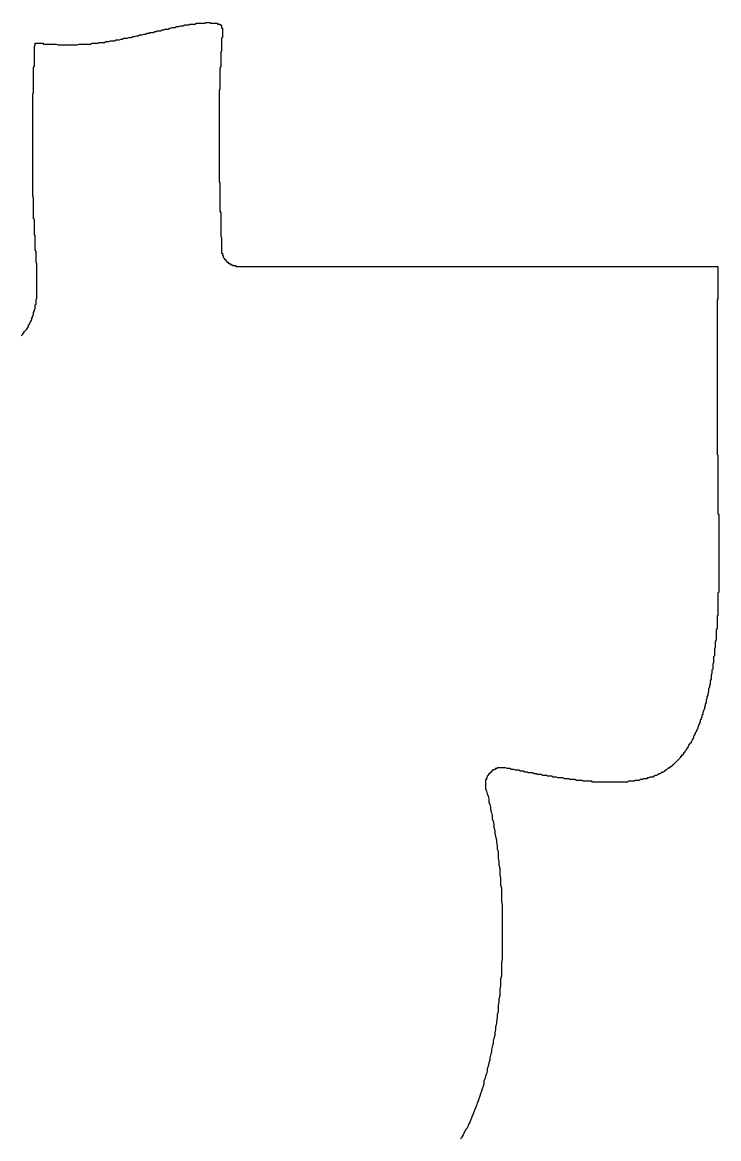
# Model space of a CAD drawing. Header units: millimetres. Extents: x 289 to 9778, y -894 to 6380.
# Drawn here: x 7129.75 to 7138.08, y -417.8 to -404.44 of the extents above; entities that cross this region are included whole.
import ezdxf

# ---------------------------------------------------------------- set-up
doc = ezdxf.new("R2010")
doc.units = ezdxf.units.MM

msp = doc.modelspace()

# ---------------------------------------------------------------- linework, layer by layer
msp.add_polyline3d([(7129.73, -408.193, 0), (7129.75, -408.173, 0), (7129.76, -408.163, 0), (7129.77, -408.143, 0), (7129.78, -408.133, 0), (7129.8, -408.113, 0), (7129.81, -408.093, 0), (7129.82, -408.083, 0), (7129.82, -408.063, 0), (7129.83, -408.053, 0), (7129.84, -408.033, 0), (7129.85, -408.013, 0), (7129.86, -408.003, 0), (7129.86, -407.983, 0), (7129.87, -407.963, 0), (7129.87, -407.953, 0), (7129.88, -407.933, 0), (7129.88, -407.913, 0), (7129.89, -407.893, 0), (7129.89, -407.883, 0), (7129.9, -407.863, 0), (7129.9, -407.843, 0), (7129.9, -407.823, 0), (7129.91, -407.813, 0), (7129.91, -407.793, 0), (7129.91, -407.773, 0), (7129.91, -407.763, 0), (7129.92, -407.743, 0), (7129.92, -407.723, 0), (7129.92, -407.703, 0), (7129.92, -407.683, 0), (7129.92, -407.673, 0), (7129.92, -407.653, 0), (7129.92, -407.633, 0), (7129.92, -407.613, 0), (7129.92, -407.603, 0), (7129.92, -407.583, 0), (7129.92, -407.563, 0), (7129.92, -407.543, 0), (7129.92, -407.533, 0), (7129.92, -407.513, 0), (7129.92, -407.493, 0), (7129.92, -407.473, 0), (7129.92, -407.453, 0), (7129.92, -407.443, 0), (7129.92, -407.423, 0), (7129.92, -407.403, 0), (7129.92, -407.383, 0), (7129.92, -407.373, 0), (7129.92, -407.353, 0), (7129.92, -407.333, 0), (7129.91, -407.313, 0), (7129.91, -407.303, 0), (7129.91, -407.283, 0), (7129.91, -407.263, 0), (7129.91, -407.243, 0), (7129.91, -407.233, 0), (7129.91, -407.213, 0), (7129.91, -407.193, 0), (7129.91, -407.183, 0), (7129.9, -407.163, 0), (7129.9, -407.143, 0), (7129.9, -407.133, 0), (7129.9, -407.113, 0), (7129.9, -407.093, 0), (7129.9, -407.083, 0), (7129.9, -407.063, 0), (7129.9, -407.043, 0), (7129.9, -407.033, 0), (7129.9, -407.013, 0), (7129.9, -406.993, 0), (7129.89, -406.983, 0), (7129.89, -406.963, 0), (7129.89, -406.953, 0), (7129.89, -406.933, 0), (7129.89, -406.913, 0), (7129.89, -406.903, 0), (7129.89, -406.883, 0), (7129.89, -406.873, 0), (7129.89, -406.853, 0), (7129.89, -406.833, 0), (7129.89, -406.823, 0), (7129.89, -406.803, 0), (7129.88, -406.793, 0), (7129.88, -406.773, 0), (7129.88, -406.763, 0), (7129.88, -406.743, 0), (7129.88, -406.723, 0), (7129.88, -406.713, 0), (7129.88, -406.693, 0), (7129.88, -406.683, 0), (7129.88, -406.663, 0), (7129.88, -406.653, 0), (7129.88, -406.633, 0), (7129.88, -406.623, 0), (7129.88, -406.603, 0), (7129.88, -406.593, 0), (7129.88, -406.573, 0), (7129.88, -406.553, 0), (7129.88, -406.543, 0), (7129.87, -406.523, 0), (7129.87, -406.513, 0), (7129.87, -406.493, 0), (7129.87, -406.483, 0), (7129.87, -406.463, 0), (7129.87, -406.453, 0), (7129.87, -406.433, 0), (7129.87, -406.423, 0), (7129.87, -406.403, 0), (7129.87, -406.393, 0), (7129.87, -406.383, 0), (7129.87, -406.363, 0), (7129.87, -406.353, 0), (7129.87, -406.333, 0), (7129.87, -406.323, 0), (7129.87, -406.303, 0), (7129.87, -406.293, 0), (7129.87, -406.273, 0), (7129.87, -406.263, 0), (7129.87, -406.243, 0), (7129.87, -406.233, 0), (7129.87, -406.223, 0), (7129.87, -406.203, 0), (7129.87, -406.193, 0), (7129.87, -406.173, 0), (7129.87, -406.163, 0), (7129.87, -406.143, 0), (7129.87, -406.133, 0), (7129.87, -406.123, 0), (7129.87, -406.103, 0), (7129.87, -406.093, 0), (7129.87, -406.073, 0), (7129.87, -406.063, 0), (7129.87, -406.043, 0), (7129.87, -406.033, 0), (7129.87, -406.023, 0), (7129.87, -406.003, 0), (7129.87, -405.993, 0), (7129.87, -405.973, 0), (7129.87, -405.963, 0), (7129.87, -405.953, 0), (7129.87, -405.933, 0), (7129.87, -405.923, 0), (7129.87, -405.913, 0), (7129.87, -405.893, 0), (7129.87, -405.883, 0), (7129.87, -405.863, 0), (7129.87, -405.853, 0), (7129.87, -405.843, 0), (7129.87, -405.823, 0), (7129.87, -405.813, 0), (7129.87, -405.803, 0), (7129.87, -405.783, 0), (7129.87, -405.773, 0), (7129.87, -405.763, 0), (7129.87, -405.743, 0), (7129.87, -405.733, 0), (7129.87, -405.723, 0), (7129.87, -405.703, 0), (7129.87, -405.693, 0), (7129.87, -405.673, 0), (7129.87, -405.663, 0), (7129.87, -405.653, 0), (7129.87, -405.633, 0), (7129.87, -405.623, 0), (7129.87, -405.613, 0), (7129.87, -405.603, 0), (7129.87, -405.583, 0), (7129.87, -405.573, 0), (7129.87, -405.563, 0), (7129.87, -405.543, 0), (7129.87, -405.533, 0), (7129.87, -405.523, 0), (7129.87, -405.503, 0), (7129.87, -405.493, 0), (7129.87, -405.483, 0), (7129.87, -405.463, 0), (7129.87, -405.453, 0), (7129.87, -405.443, 0), (7129.87, -405.423, 0), (7129.87, -405.413, 0), (7129.87, -405.403, 0), (7129.87, -405.393, 0), (7129.87, -405.373, 0), (7129.87, -405.363, 0), (7129.87, -405.353, 0), (7129.87, -405.333, 0), (7129.87, -405.323, 0), (7129.87, -405.313, 0), (7129.87, -405.303, 0), (7129.88, -405.283, 0), (7129.88, -405.273, 0), (7129.88, -405.263, 0), (7129.88, -405.243, 0), (7129.88, -405.233, 0), (7129.88, -405.223, 0), (7129.88, -405.213, 0), (7129.88, -405.193, 0), (7129.88, -405.183, 0), (7129.88, -405.173, 0), (7129.88, -405.153, 0), (7129.88, -405.143, 0), (7129.88, -405.133, 0), (7129.88, -405.123, 0), (7129.88, -405.103, 0), (7129.88, -405.093, 0), (7129.88, -405.083, 0), (7129.88, -405.073, 0), (7129.88, -405.053, 0), (7129.88, -405.043, 0), (7129.88, -405.033, 0), (7129.88, -405.023, 0), (7129.88, -405.003, 0), (7129.88, -404.993, 0), (7129.88, -404.983, 0), (7129.89, -404.963, 0), (7129.89, -404.953, 0), (7129.89, -404.943, 0), (7129.89, -404.933, 0), (7129.89, -404.913, 0), (7129.89, -404.903, 0), (7129.89, -404.893, 0), (7129.89, -404.883, 0), (7129.89, -404.863, 0), (7129.89, -404.853, 0), (7129.89, -404.843, 0), (7129.89, -404.833, 0), (7129.89, -404.813, 0), (7129.89, -404.803, 0), (7129.89, -404.793, 0), (7129.89, -404.783, 0), (7129.89, -404.763, 0), (7129.89, -404.753, 0), (7129.89, -404.743, 0), (7129.89, -404.733, 0), (7129.9, -404.713, 0), (7129.9, -404.703, 0), (7129.9, -404.693, 0), (7129.91, -404.693, 0), (7129.92, -404.693, 0), (7129.93, -404.693, 0), (7129.95, -404.693, 0), (7129.96, -404.693, 0), (7129.97, -404.693, 0), (7129.99, -404.693, 0), (7130, -404.703, 0), (7130.01, -404.703, 0), (7130.03, -404.703, 0), (7130.04, -404.703, 0), (7130.05, -404.703, 0), (7130.07, -404.703, 0), (7130.08, -404.703, 0), (7130.1, -404.703, 0), (7130.11, -404.703, 0), (7130.12, -404.703, 0), (7130.14, -404.703, 0), (7130.15, -404.703, 0), (7130.17, -404.713, 0), (7130.18, -404.713, 0), (7130.19, -404.713, 0), (7130.21, -404.713, 0), (7130.22, -404.713, 0), (7130.24, -404.713, 0), (7130.25, -404.713, 0), (7130.27, -404.713, 0), (7130.28, -404.713, 0), (7130.3, -404.713, 0), (7130.31, -404.713, 0), (7130.33, -404.713, 0), (7130.34, -404.713, 0), (7130.36, -404.713, 0), (7130.37, -404.713, 0), (7130.39, -404.713, 0), (7130.4, -404.713, 0), (7130.42, -404.703, 0), (7130.43, -404.703, 0), (7130.45, -404.703, 0), (7130.47, -404.703, 0), (7130.48, -404.703, 0), (7130.5, -404.703, 0), (7130.51, -404.703, 0), (7130.53, -404.703, 0), (7130.55, -404.703, 0), (7130.56, -404.703, 0), (7130.58, -404.693, 0), (7130.6, -404.693, 0), (7130.61, -404.693, 0), (7130.63, -404.693, 0), (7130.65, -404.693, 0), (7130.66, -404.683, 0), (7130.68, -404.683, 0), (7130.7, -404.683, 0), (7130.71, -404.683, 0), (7130.73, -404.683, 0), (7130.75, -404.673, 0), (7130.77, -404.673, 0), (7130.78, -404.673, 0), (7130.8, -404.663, 0), (7130.82, -404.663, 0), (7130.84, -404.663, 0), (7130.85, -404.663, 0), (7130.87, -404.653, 0), (7130.89, -404.653, 0), (7130.91, -404.653, 0), (7130.93, -404.643, 0), (7130.94, -404.643, 0), (7130.96, -404.633, 0), (7130.98, -404.633, 0), (7131, -404.633, 0), (7131.02, -404.623, 0), (7131.04, -404.623, 0), (7131.05, -404.623, 0), (7131.07, -404.613, 0), (7131.09, -404.613, 0), (7131.11, -404.603, 0), (7131.13, -404.603, 0), (7131.15, -404.593, 0), (7131.16, -404.593, 0), (7131.18, -404.593, 0), (7131.2, -404.583, 0), (7131.22, -404.583, 0), (7131.24, -404.573, 0), (7131.26, -404.573, 0), (7131.27, -404.563, 0), (7131.29, -404.563, 0), (7131.31, -404.563, 0), (7131.33, -404.553, 0), (7131.35, -404.553, 0), (7131.36, -404.543, 0), (7131.38, -404.543, 0), (7131.4, -404.543, 0), (7131.42, -404.533, 0), (7131.44, -404.533, 0), (7131.45, -404.523, 0), (7131.47, -404.523, 0), (7131.49, -404.523, 0), (7131.51, -404.513, 0), (7131.52, -404.513, 0), (7131.54, -404.503, 0), (7131.56, -404.503, 0), (7131.57, -404.503, 0), (7131.59, -404.493, 0), (7131.61, -404.493, 0), (7131.62, -404.493, 0), (7131.64, -404.483, 0), (7131.66, -404.483, 0), (7131.67, -404.483, 0), (7131.69, -404.473, 0), (7131.71, -404.473, 0), (7131.72, -404.473, 0), (7131.74, -404.473, 0), (7131.75, -404.463, 0), (7131.77, -404.463, 0), (7131.78, -404.463, 0), (7131.8, -404.463, 0), (7131.81, -404.463, 0), (7131.83, -404.453, 0), (7131.84, -404.453, 0), (7131.85, -404.453, 0), (7131.87, -404.453, 0), (7131.88, -404.453, 0), (7131.89, -404.453, 0), (7131.91, -404.453, 0), (7131.92, -404.453, 0), (7131.93, -404.453, 0), (7131.94, -404.443, 0), (7131.96, -404.443, 0), (7131.97, -404.443, 0), (7131.98, -404.443, 0), (7131.99, -404.443, 0), (7132, -404.453, 0), (7132.01, -404.453, 0), (7132.02, -404.453, 0), (7132.03, -404.453, 0), (7132.04, -404.453, 0), (7132.05, -404.453, 0), (7132.05, -404.453, 0), (7132.06, -404.453, 0), (7132.07, -404.453, 0), (7132.08, -404.453, 0), (7132.08, -404.463, 0), (7132.09, -404.463, 0), (7132.09, -404.463, 0), (7132.1, -404.463, 0), (7132.1, -404.463, 0), (7132.11, -404.463, 0), (7132.11, -404.463, 0), (7132.11, -404.473, 0), (7132.11, -404.473, 0), (7132.12, -404.473, 0), (7132.12, -404.473, 0), (7132.12, -404.473, 0), (7132.12, -404.473, 0), (7132.12, -404.473, 0), (7132.12, -404.473, 0), (7132.12, -404.473, 0), (7132.12, -404.473, 0), (7132.13, -404.483, 0), (7132.13, -404.483, 0), (7132.13, -404.483, 0), (7132.13, -404.483, 0), (7132.13, -404.483, 0), (7132.13, -404.483, 0), (7132.13, -404.483, 0), (7132.13, -404.483, 0), (7132.13, -404.493, 0), (7132.13, -404.493, 0), (7132.13, -404.493, 0), (7132.13, -404.503, 0), (7132.13, -404.503, 0), (7132.13, -404.513, 0), (7132.14, -404.513, 0), (7132.14, -404.523, 0), (7132.14, -404.533, 0), (7132.14, -404.543, 0), (7132.14, -404.553, 0), (7132.14, -404.563, 0), (7132.14, -404.573, 0), (7132.14, -404.583, 0), (7132.14, -404.593, 0), (7132.14, -404.613, 0), (7132.14, -404.623, 0), (7132.13, -404.633, 0), (7132.13, -404.653, 0), (7132.13, -404.663, 0), (7132.13, -404.683, 0), (7132.13, -404.693, 0), (7132.13, -404.703, 0), (7132.13, -404.723, 0), (7132.13, -404.733, 0), (7132.13, -404.753, 0), (7132.13, -404.773, 0), (7132.13, -404.783, 0), (7132.12, -404.803, 0), (7132.12, -404.813, 0), (7132.12, -404.833, 0), (7132.12, -404.843, 0), (7132.12, -404.863, 0), (7132.12, -404.873, 0), (7132.12, -404.893, 0), (7132.12, -404.903, 0), (7132.12, -404.923, 0), (7132.12, -404.933, 0), (7132.12, -404.943, 0), (7132.12, -404.963, 0), (7132.12, -404.973, 0), (7132.11, -404.993, 0), (7132.11, -405.003, 0), (7132.11, -405.023, 0), (7132.11, -405.033, 0), (7132.11, -405.053, 0), (7132.11, -405.063, 0), (7132.11, -405.083, 0), (7132.11, -405.093, 0), (7132.11, -405.113, 0), (7132.11, -405.123, 0), (7132.11, -405.143, 0), (7132.11, -405.153, 0), (7132.11, -405.173, 0), (7132.11, -405.183, 0), (7132.11, -405.193, 0), (7132.11, -405.213, 0), (7132.11, -405.223, 0), (7132.11, -405.243, 0), (7132.1, -405.253, 0), (7132.1, -405.273, 0), (7132.1, -405.283, 0), (7132.1, -405.303, 0), (7132.1, -405.313, 0), (7132.1, -405.333, 0), (7132.1, -405.343, 0), (7132.1, -405.353, 0), (7132.1, -405.373, 0), (7132.1, -405.383, 0), (7132.1, -405.403, 0), (7132.1, -405.413, 0), (7132.1, -405.433, 0), (7132.1, -405.443, 0), (7132.1, -405.463, 0), (7132.1, -405.473, 0), (7132.1, -405.483, 0), (7132.1, -405.503, 0), (7132.1, -405.513, 0), (7132.1, -405.533, 0), (7132.1, -405.543, 0), (7132.1, -405.563, 0), (7132.1, -405.573, 0), (7132.1, -405.583, 0), (7132.1, -405.603, 0), (7132.1, -405.613, 0), (7132.1, -405.633, 0), (7132.1, -405.643, 0), (7132.1, -405.653, 0), (7132.1, -405.673, 0), (7132.1, -405.683, 0), (7132.1, -405.703, 0), (7132.1, -405.713, 0), (7132.1, -405.733, 0), (7132.1, -405.743, 0), (7132.1, -405.753, 0), (7132.1, -405.773, 0), (7132.1, -405.783, 0), (7132.1, -405.803, 0), (7132.1, -405.813, 0), (7132.1, -405.823, 0), (7132.1, -405.843, 0), (7132.1, -405.853, 0), (7132.1, -405.873, 0), (7132.1, -405.883, 0), (7132.1, -405.893, 0), (7132.1, -405.913, 0), (7132.1, -405.923, 0), (7132.1, -405.943, 0), (7132.1, -405.953, 0), (7132.1, -405.963, 0), (7132.1, -405.983, 0), (7132.1, -405.993, 0), (7132.1, -406.013, 0), (7132.1, -406.023, 0), (7132.1, -406.033, 0), (7132.1, -406.053, 0), (7132.1, -406.063, 0), (7132.1, -406.073, 0), (7132.1, -406.093, 0), (7132.1, -406.103, 0), (7132.1, -406.123, 0), (7132.1, -406.133, 0), (7132.1, -406.143, 0), (7132.1, -406.163, 0), (7132.1, -406.173, 0), (7132.1, -406.193, 0), (7132.1, -406.203, 0), (7132.1, -406.213, 0), (7132.1, -406.233, 0), (7132.1, -406.243, 0), (7132.1, -406.253, 0), (7132.1, -406.273, 0), (7132.1, -406.283, 0), (7132.1, -406.303, 0), (7132.1, -406.313, 0), (7132.1, -406.323, 0), (7132.1, -406.343, 0), (7132.1, -406.353, 0), (7132.11, -406.363, 0), (7132.11, -406.383, 0), (7132.11, -406.393, 0), (7132.11, -406.413, 0), (7132.11, -406.423, 0), (7132.11, -406.433, 0), (7132.11, -406.453, 0), (7132.11, -406.463, 0), (7132.11, -406.473, 0), (7132.11, -406.493, 0), (7132.11, -406.503, 0), (7132.11, -406.513, 0), (7132.11, -406.533, 0), (7132.11, -406.543, 0), (7132.11, -406.563, 0), (7132.11, -406.573, 0), (7132.11, -406.583, 0), (7132.11, -406.603, 0), (7132.11, -406.613, 0), (7132.11, -406.623, 0), (7132.11, -406.643, 0), (7132.11, -406.653, 0), (7132.11, -406.663, 0), (7132.11, -406.683, 0), (7132.11, -406.693, 0), (7132.11, -406.703, 0), (7132.12, -406.723, 0), (7132.12, -406.733, 0), (7132.12, -406.753, 0), (7132.12, -406.763, 0), (7132.12, -406.773, 0), (7132.12, -406.793, 0), (7132.12, -406.803, 0), (7132.12, -406.813, 0), (7132.12, -406.833, 0), (7132.12, -406.843, 0), (7132.12, -406.853, 0), (7132.12, -406.873, 0), (7132.12, -406.883, 0), (7132.12, -406.893, 0), (7132.12, -406.913, 0), (7132.12, -406.923, 0), (7132.12, -406.933, 0), (7132.12, -406.953, 0), (7132.12, -406.963, 0), (7132.12, -406.983, 0), (7132.12, -406.993, 0), (7132.12, -407.003, 0), (7132.13, -407.023, 0), (7132.13, -407.033, 0), (7132.13, -407.043, 0), (7132.13, -407.063, 0), (7132.13, -407.073, 0), (7132.13, -407.083, 0), (7132.13, -407.103, 0), (7132.13, -407.113, 0), (7132.13, -407.123, 0), (7132.13, -407.143, 0), (7132.13, -407.153, 0), (7132.13, -407.163, 0), (7132.13, -407.173, 0), (7132.13, -407.173, 0), (7132.13, -407.173, 0), (7132.13, -407.173, 0), (7132.13, -407.183, 0), (7132.13, -407.183, 0), (7132.13, -407.183, 0), (7132.13, -407.183, 0), (7132.13, -407.193, 0), (7132.13, -407.193, 0), (7132.13, -407.193, 0), (7132.13, -407.203, 0), (7132.13, -407.203, 0), (7132.14, -407.203, 0), (7132.14, -407.203, 0), (7132.14, -407.213, 0), (7132.14, -407.213, 0), (7132.14, -407.213, 0), (7132.14, -407.213, 0), (7132.14, -407.223, 0), (7132.14, -407.223, 0), (7132.14, -407.223, 0), (7132.14, -407.223, 0), (7132.14, -407.233, 0), (7132.14, -407.233, 0), (7132.15, -407.233, 0), (7132.15, -407.233, 0), (7132.15, -407.243, 0), (7132.15, -407.243, 0), (7132.15, -407.243, 0), (7132.15, -407.253, 0), (7132.15, -407.253, 0), (7132.15, -407.253, 0), (7132.15, -407.253, 0), (7132.16, -407.263, 0), (7132.16, -407.263, 0), (7132.16, -407.263, 0), (7132.16, -407.263, 0), (7132.16, -407.273, 0), (7132.16, -407.273, 0), (7132.17, -407.273, 0), (7132.17, -407.273, 0), (7132.17, -407.273, 0), (7132.17, -407.283, 0), (7132.17, -407.283, 0), (7132.17, -407.283, 0), (7132.18, -407.283, 0), (7132.18, -407.293, 0), (7132.18, -407.293, 0), (7132.18, -407.293, 0), (7132.18, -407.293, 0), (7132.19, -407.293, 0), (7132.19, -407.303, 0), (7132.19, -407.303, 0), (7132.19, -407.303, 0), (7132.19, -407.303, 0), (7132.2, -407.313, 0), (7132.2, -407.313, 0), (7132.2, -407.313, 0), (7132.2, -407.313, 0), (7132.2, -407.313, 0), (7132.21, -407.313, 0), (7132.21, -407.323, 0), (7132.21, -407.323, 0), (7132.21, -407.323, 0), (7132.22, -407.323, 0), (7132.22, -407.323, 0), (7132.22, -407.323, 0), (7132.22, -407.333, 0), (7132.23, -407.333, 0), (7132.23, -407.333, 0), (7132.23, -407.333, 0), (7132.23, -407.333, 0), (7132.24, -407.333, 0), (7132.24, -407.343, 0), (7132.24, -407.343, 0), (7132.24, -407.343, 0), (7132.25, -407.343, 0), (7132.25, -407.343, 0), (7132.25, -407.343, 0), (7132.25, -407.343, 0), (7132.26, -407.343, 0), (7132.26, -407.343, 0), (7132.26, -407.353, 0), (7132.26, -407.353, 0), (7132.27, -407.353, 0), (7132.27, -407.353, 0), (7132.27, -407.353, 0), (7132.28, -407.353, 0), (7132.28, -407.353, 0), (7132.28, -407.353, 0), (7132.28, -407.353, 0), (7132.29, -407.353, 0), (7132.29, -407.353, 0), (7132.29, -407.353, 0), (7132.29, -407.353, 0), (7132.3, -407.353, 0), (7132.3, -407.353, 0), (7132.3, -407.363, 0), (7132.3, -407.363, 0), (7132.31, -407.363, 0), (7132.31, -407.363, 0), (7132.31, -407.363, 0), (7132.31, -407.363, 0), (7132.32, -407.363, 0), (7132.32, -407.363, 0), (7132.32, -407.363, 0), (7132.33, -407.363, 0), (7132.33, -407.363, 0), (7132.33, -407.363, 0), (7132.34, -407.363, 0), (7132.36, -407.363, 0), (7132.37, -407.363, 0), (7132.38, -407.363, 0), (7132.4, -407.363, 0), (7132.41, -407.363, 0), (7132.43, -407.363, 0), (7132.44, -407.363, 0), (7132.45, -407.363, 0), (7132.47, -407.363, 0), (7132.48, -407.363, 0), (7132.5, -407.363, 0), (7132.51, -407.363, 0), (7132.52, -407.363, 0), (7132.54, -407.363, 0), (7132.55, -407.363, 0), (7132.56, -407.363, 0), (7132.58, -407.363, 0), (7132.59, -407.363, 0), (7132.61, -407.363, 0), (7132.62, -407.363, 0), (7132.63, -407.363, 0), (7132.65, -407.363, 0), (7132.66, -407.363, 0), (7132.68, -407.363, 0), (7132.69, -407.363, 0), (7132.7, -407.363, 0), (7132.72, -407.363, 0), (7132.73, -407.363, 0), (7132.75, -407.363, 0), (7132.76, -407.363, 0), (7132.77, -407.363, 0), (7132.79, -407.363, 0), (7132.8, -407.363, 0), (7132.82, -407.363, 0), (7132.83, -407.363, 0), (7132.84, -407.363, 0), (7132.86, -407.363, 0), (7132.87, -407.363, 0), (7132.89, -407.363, 0), (7132.9, -407.363, 0), (7132.91, -407.363, 0), (7132.93, -407.363, 0), (7132.94, -407.363, 0), (7132.96, -407.363, 0), (7132.97, -407.363, 0), (7132.98, -407.363, 0), (7133, -407.363, 0), (7133.01, -407.363, 0), (7133.02, -407.363, 0), (7133.04, -407.363, 0), (7133.05, -407.363, 0), (7133.07, -407.363, 0), (7133.08, -407.363, 0), (7133.09, -407.363, 0), (7133.11, -407.363, 0), (7133.12, -407.363, 0), (7133.14, -407.363, 0), (7133.15, -407.363, 0), (7133.16, -407.363, 0), (7133.18, -407.363, 0), (7133.19, -407.363, 0), (7133.21, -407.363, 0), (7133.22, -407.363, 0), (7133.23, -407.363, 0), (7133.25, -407.363, 0), (7133.26, -407.363, 0), (7133.28, -407.363, 0), (7133.29, -407.363, 0), (7133.3, -407.363, 0), (7133.32, -407.363, 0), (7133.33, -407.363, 0), (7133.35, -407.363, 0), (7133.36, -407.363, 0), (7133.37, -407.363, 0), (7133.39, -407.363, 0), (7133.4, -407.363, 0), (7133.41, -407.363, 0), (7133.43, -407.363, 0), (7133.44, -407.363, 0), (7133.46, -407.363, 0), (7133.47, -407.363, 0), (7133.48, -407.363, 0), (7133.5, -407.363, 0), (7133.51, -407.363, 0), (7133.53, -407.363, 0), (7133.54, -407.363, 0), (7133.55, -407.363, 0), (7133.57, -407.363, 0), (7133.58, -407.363, 0), (7133.6, -407.363, 0), (7133.61, -407.363, 0), (7133.62, -407.363, 0), (7133.64, -407.363, 0), (7133.65, -407.363, 0), (7133.67, -407.363, 0), (7133.68, -407.363, 0), (7133.69, -407.363, 0), (7133.71, -407.363, 0), (7133.72, -407.363, 0), (7133.74, -407.363, 0), (7133.75, -407.363, 0), (7133.76, -407.363, 0), (7133.78, -407.363, 0), (7133.79, -407.363, 0), (7133.81, -407.363, 0), (7133.82, -407.363, 0), (7133.83, -407.363, 0), (7133.85, -407.363, 0), (7133.86, -407.363, 0), (7133.87, -407.363, 0), (7133.89, -407.363, 0), (7133.9, -407.363, 0), (7133.92, -407.363, 0), (7133.93, -407.363, 0), (7133.94, -407.363, 0), (7133.96, -407.363, 0), (7133.97, -407.363, 0), (7133.99, -407.363, 0), (7134, -407.363, 0), (7134.01, -407.363, 0), (7134.03, -407.363, 0), (7134.04, -407.363, 0), (7134.06, -407.363, 0), (7134.07, -407.363, 0), (7134.08, -407.363, 0), (7134.1, -407.363, 0), (7134.11, -407.363, 0), (7134.13, -407.363, 0), (7134.14, -407.363, 0), (7134.15, -407.363, 0), (7134.17, -407.363, 0), (7134.18, -407.363, 0), (7134.2, -407.363, 0), (7134.21, -407.363, 0), (7134.22, -407.363, 0), (7134.24, -407.363, 0), (7134.25, -407.363, 0), (7134.27, -407.363, 0), (7134.28, -407.363, 0), (7134.29, -407.363, 0), (7134.31, -407.363, 0), (7134.32, -407.363, 0), (7134.33, -407.363, 0), (7134.35, -407.363, 0), (7134.36, -407.363, 0), (7134.38, -407.363, 0), (7134.39, -407.363, 0), (7134.4, -407.363, 0), (7134.42, -407.363, 0), (7134.43, -407.363, 0), (7134.45, -407.363, 0), (7134.46, -407.363, 0), (7134.47, -407.363, 0), (7134.49, -407.363, 0), (7134.5, -407.363, 0), (7134.52, -407.363, 0), (7134.53, -407.363, 0), (7134.54, -407.363, 0), (7134.56, -407.363, 0), (7134.57, -407.363, 0), (7134.59, -407.363, 0), (7134.6, -407.363, 0), (7134.61, -407.363, 0), (7134.63, -407.363, 0), (7134.64, -407.363, 0), (7134.66, -407.363, 0), (7134.67, -407.363, 0), (7134.68, -407.363, 0), (7134.7, -407.363, 0), (7134.71, -407.363, 0), (7134.73, -407.363, 0), (7134.74, -407.363, 0), (7134.75, -407.363, 0), (7134.77, -407.363, 0), (7134.78, -407.363, 0), (7134.79, -407.363, 0), (7134.81, -407.363, 0), (7134.82, -407.363, 0), (7134.84, -407.363, 0), (7134.85, -407.363, 0), (7134.86, -407.363, 0), (7134.88, -407.363, 0), (7134.89, -407.363, 0), (7134.91, -407.363, 0), (7134.92, -407.363, 0), (7134.93, -407.363, 0), (7134.95, -407.363, 0), (7134.96, -407.363, 0), (7134.98, -407.363, 0), (7134.99, -407.363, 0), (7135, -407.363, 0), (7135.02, -407.363, 0), (7135.03, -407.363, 0), (7135.05, -407.363, 0), (7135.06, -407.363, 0), (7135.07, -407.363, 0), (7135.09, -407.363, 0), (7135.1, -407.363, 0), (7135.12, -407.363, 0), (7135.13, -407.363, 0), (7135.14, -407.363, 0), (7135.16, -407.363, 0), (7135.17, -407.363, 0), (7135.19, -407.363, 0), (7135.2, -407.363, 0), (7135.21, -407.363, 0), (7135.23, -407.363, 0), (7135.24, -407.363, 0), (7135.25, -407.363, 0), (7135.27, -407.363, 0), (7135.28, -407.363, 0), (7135.3, -407.363, 0), (7135.31, -407.363, 0), (7135.32, -407.363, 0), (7135.34, -407.363, 0), (7135.35, -407.363, 0), (7135.37, -407.363, 0), (7135.38, -407.363, 0), (7135.39, -407.363, 0), (7135.41, -407.363, 0), (7135.42, -407.363, 0), (7135.44, -407.363, 0), (7135.45, -407.363, 0), (7135.46, -407.363, 0), (7135.48, -407.363, 0), (7135.49, -407.363, 0), (7135.51, -407.363, 0), (7135.52, -407.363, 0), (7135.53, -407.363, 0), (7135.55, -407.363, 0), (7135.56, -407.363, 0), (7135.58, -407.363, 0), (7135.59, -407.363, 0), (7135.6, -407.363, 0), (7135.62, -407.363, 0), (7135.63, -407.363, 0), (7135.64, -407.363, 0), (7135.66, -407.363, 0), (7135.67, -407.363, 0), (7135.69, -407.363, 0), (7135.7, -407.363, 0), (7135.71, -407.363, 0), (7135.73, -407.363, 0), (7135.74, -407.363, 0), (7135.76, -407.363, 0), (7135.77, -407.363, 0), (7135.78, -407.363, 0), (7135.8, -407.363, 0), (7135.81, -407.363, 0), (7135.83, -407.363, 0), (7135.84, -407.363, 0), (7135.85, -407.363, 0), (7135.87, -407.363, 0), (7135.88, -407.363, 0), (7135.9, -407.363, 0), (7135.91, -407.363, 0), (7135.92, -407.363, 0), (7135.94, -407.363, 0), (7135.95, -407.363, 0), (7135.97, -407.363, 0), (7135.98, -407.363, 0), (7135.99, -407.363, 0), (7136.01, -407.363, 0), (7136.02, -407.363, 0), (7136.04, -407.363, 0), (7136.05, -407.363, 0), (7136.06, -407.363, 0), (7136.08, -407.363, 0), (7136.09, -407.363, 0), (7136.1, -407.363, 0), (7136.12, -407.363, 0), (7136.13, -407.363, 0), (7136.15, -407.363, 0), (7136.16, -407.363, 0), (7136.17, -407.363, 0), (7136.19, -407.363, 0), (7136.2, -407.363, 0), (7136.22, -407.363, 0), (7136.23, -407.363, 0), (7136.24, -407.363, 0), (7136.26, -407.363, 0), (7136.27, -407.363, 0), (7136.29, -407.363, 0), (7136.3, -407.363, 0), (7136.31, -407.363, 0), (7136.33, -407.363, 0), (7136.34, -407.363, 0), (7136.36, -407.363, 0), (7136.37, -407.363, 0), (7136.38, -407.363, 0), (7136.4, -407.363, 0), (7136.41, -407.363, 0), (7136.43, -407.363, 0), (7136.44, -407.363, 0), (7136.45, -407.363, 0), (7136.47, -407.363, 0), (7136.48, -407.363, 0), (7136.5, -407.363, 0), (7136.51, -407.363, 0), (7136.52, -407.363, 0), (7136.54, -407.363, 0), (7136.55, -407.363, 0), (7136.56, -407.363, 0), (7136.58, -407.363, 0), (7136.59, -407.363, 0), (7136.61, -407.363, 0), (7136.62, -407.363, 0), (7136.63, -407.363, 0), (7136.65, -407.363, 0), (7136.66, -407.363, 0), (7136.68, -407.363, 0), (7136.69, -407.363, 0), (7136.7, -407.363, 0), (7136.72, -407.363, 0), (7136.73, -407.363, 0), (7136.75, -407.363, 0), (7136.76, -407.363, 0), (7136.77, -407.363, 0), (7136.79, -407.363, 0), (7136.8, -407.363, 0), (7136.82, -407.363, 0), (7136.83, -407.363, 0), (7136.84, -407.363, 0), (7136.86, -407.363, 0), (7136.87, -407.363, 0), (7136.89, -407.363, 0), (7136.9, -407.363, 0), (7136.91, -407.363, 0), (7136.93, -407.363, 0), (7136.94, -407.363, 0), (7136.96, -407.363, 0), (7136.97, -407.363, 0), (7136.98, -407.363, 0), (7137, -407.363, 0), (7137.01, -407.363, 0), (7137.02, -407.363, 0), (7137.04, -407.363, 0), (7137.05, -407.363, 0), (7137.07, -407.363, 0), (7137.08, -407.363, 0), (7137.09, -407.363, 0), (7137.11, -407.363, 0), (7137.12, -407.363, 0), (7137.14, -407.363, 0), (7137.15, -407.363, 0), (7137.16, -407.363, 0), (7137.18, -407.363, 0), (7137.19, -407.363, 0), (7137.21, -407.363, 0), (7137.22, -407.363, 0), (7137.23, -407.363, 0), (7137.25, -407.363, 0), (7137.26, -407.363, 0), (7137.28, -407.363, 0), (7137.29, -407.363, 0), (7137.3, -407.363, 0), (7137.32, -407.363, 0), (7137.33, -407.363, 0), (7137.35, -407.363, 0), (7137.36, -407.363, 0), (7137.37, -407.363, 0), (7137.39, -407.363, 0), (7137.4, -407.363, 0), (7137.42, -407.363, 0), (7137.43, -407.363, 0), (7137.44, -407.363, 0), (7137.46, -407.363, 0), (7137.47, -407.363, 0), (7137.48, -407.363, 0), (7137.5, -407.363, 0), (7137.51, -407.363, 0), (7137.53, -407.363, 0), (7137.54, -407.363, 0), (7137.55, -407.363, 0), (7137.57, -407.363, 0), (7137.58, -407.363, 0), (7137.6, -407.363, 0), (7137.61, -407.363, 0), (7137.62, -407.363, 0), (7137.64, -407.363, 0), (7137.65, -407.363, 0), (7137.67, -407.363, 0), (7137.68, -407.363, 0), (7137.69, -407.363, 0), (7137.71, -407.363, 0), (7137.72, -407.363, 0), (7137.74, -407.363, 0), (7137.75, -407.363, 0), (7137.76, -407.363, 0), (7137.78, -407.363, 0), (7137.79, -407.363, 0), (7137.81, -407.363, 0), (7137.82, -407.363, 0), (7137.83, -407.363, 0), (7137.85, -407.363, 0), (7137.86, -407.363, 0), (7137.87, -407.363, 0), (7137.89, -407.363, 0), (7137.9, -407.363, 0), (7137.92, -407.363, 0), (7137.93, -407.363, 0), (7137.94, -407.363, 0), (7137.96, -407.363, 0), (7137.97, -407.363, 0), (7137.99, -407.363, 0), (7138, -407.363, 0), (7138.01, -407.363, 0), (7138.03, -407.363, 0), (7138.04, -407.363, 0), (7138.06, -407.363, 0), (7138.07, -407.363, 0), (7138.07, -407.373, 0), (7138.07, -407.393, 0), (7138.07, -407.403, 0), (7138.07, -407.413, 0), (7138.07, -407.423, 0), (7138.07, -407.443, 0), (7138.07, -407.453, 0), (7138.07, -407.463, 0), (7138.07, -407.483, 0), (7138.07, -407.493, 0), (7138.07, -407.503, 0), (7138.07, -407.513, 0), (7138.07, -407.533, 0), (7138.07, -407.543, 0), (7138.07, -407.553, 0), (7138.07, -407.573, 0), (7138.07, -407.583, 0), (7138.07, -407.593, 0), (7138.07, -407.613, 0), (7138.07, -407.623, 0), (7138.07, -407.633, 0), (7138.07, -407.653, 0), (7138.07, -407.663, 0), (7138.07, -407.673, 0), (7138.07, -407.683, 0), (7138.07, -407.703, 0), (7138.07, -407.713, 0), (7138.07, -407.723, 0), (7138.07, -407.743, 0), (7138.07, -407.753, 0), (7138.06, -407.763, 0), (7138.06, -407.783, 0), (7138.06, -407.793, 0), (7138.06, -407.803, 0), (7138.06, -407.823, 0), (7138.06, -407.833, 0), (7138.06, -407.843, 0), (7138.06, -407.853, 0), (7138.06, -407.873, 0), (7138.06, -407.883, 0), (7138.06, -407.893, 0), (7138.06, -407.913, 0), (7138.06, -407.923, 0), (7138.06, -407.933, 0), (7138.06, -407.953, 0), (7138.06, -407.963, 0), (7138.06, -407.973, 0), (7138.06, -407.993, 0), (7138.06, -408.003, 0), (7138.06, -408.013, 0), (7138.06, -408.033, 0), (7138.06, -408.043, 0), (7138.06, -408.053, 0), (7138.06, -408.073, 0), (7138.06, -408.083, 0), (7138.06, -408.093, 0), (7138.06, -408.113, 0), (7138.06, -408.123, 0), (7138.06, -408.133, 0), (7138.06, -408.153, 0), (7138.06, -408.163, 0), (7138.06, -408.173, 0), (7138.06, -408.193, 0), (7138.06, -408.203, 0), (7138.06, -408.213, 0), (7138.06, -408.233, 0), (7138.06, -408.243, 0), (7138.06, -408.253, 0), (7138.06, -408.273, 0), (7138.06, -408.283, 0), (7138.06, -408.293, 0), (7138.06, -408.313, 0), (7138.06, -408.323, 0), (7138.06, -408.333, 0), (7138.06, -408.353, 0), (7138.06, -408.363, 0), (7138.06, -408.383, 0), (7138.06, -408.393, 0), (7138.06, -408.403, 0), (7138.06, -408.423, 0), (7138.06, -408.433, 0), (7138.06, -408.443, 0), (7138.06, -408.463, 0), (7138.06, -408.473, 0), (7138.06, -408.483, 0), (7138.06, -408.503, 0), (7138.06, -408.513, 0), (7138.06, -408.533, 0), (7138.06, -408.543, 0), (7138.06, -408.553, 0), (7138.06, -408.573, 0), (7138.06, -408.583, 0), (7138.06, -408.593, 0), (7138.06, -408.613, 0), (7138.06, -408.623, 0), (7138.06, -408.643, 0), (7138.06, -408.653, 0), (7138.06, -408.663, 0), (7138.06, -408.683, 0), (7138.06, -408.693, 0), (7138.06, -408.713, 0), (7138.06, -408.723, 0), (7138.06, -408.733, 0), (7138.06, -408.753, 0), (7138.06, -408.763, 0), (7138.06, -408.773, 0), (7138.06, -408.793, 0), (7138.06, -408.803, 0), (7138.06, -408.823, 0), (7138.06, -408.833, 0), (7138.06, -408.853, 0), (7138.06, -408.863, 0), (7138.06, -408.873, 0), (7138.06, -408.893, 0), (7138.06, -408.903, 0), (7138.06, -408.923, 0), (7138.06, -408.933, 0), (7138.06, -408.943, 0), (7138.06, -408.963, 0), (7138.06, -408.973, 0), (7138.06, -408.993, 0), (7138.06, -409.003, 0), (7138.06, -409.023, 0), (7138.06, -409.033, 0), (7138.06, -409.043, 0), (7138.06, -409.063, 0), (7138.06, -409.073, 0), (7138.06, -409.093, 0), (7138.06, -409.103, 0), (7138.06, -409.123, 0), (7138.06, -409.133, 0), (7138.06, -409.153, 0), (7138.06, -409.163, 0), (7138.06, -409.173, 0), (7138.06, -409.193, 0), (7138.06, -409.203, 0), (7138.06, -409.223, 0), (7138.06, -409.233, 0), (7138.06, -409.253, 0), (7138.06, -409.263, 0), (7138.06, -409.283, 0), (7138.06, -409.293, 0), (7138.06, -409.313, 0), (7138.06, -409.323, 0), (7138.06, -409.343, 0), (7138.06, -409.353, 0), (7138.06, -409.373, 0), (7138.06, -409.383, 0), (7138.06, -409.403, 0), (7138.06, -409.413, 0), (7138.06, -409.433, 0), (7138.06, -409.443, 0), (7138.06, -409.463, 0), (7138.06, -409.473, 0), (7138.06, -409.493, 0), (7138.06, -409.503, 0), (7138.06, -409.523, 0), (7138.06, -409.533, 0), (7138.06, -409.553, 0), (7138.06, -409.563, 0), (7138.06, -409.583, 0), (7138.06, -409.593, 0), (7138.06, -409.613, 0), (7138.07, -409.623, 0), (7138.07, -409.643, 0), (7138.07, -409.653, 0), (7138.07, -409.673, 0), (7138.07, -409.683, 0), (7138.07, -409.703, 0), (7138.07, -409.713, 0), (7138.07, -409.733, 0), (7138.07, -409.743, 0), (7138.07, -409.763, 0), (7138.07, -409.783, 0), (7138.07, -409.793, 0), (7138.07, -409.813, 0), (7138.07, -409.823, 0), (7138.07, -409.843, 0), (7138.07, -409.853, 0), (7138.07, -409.873, 0), (7138.07, -409.883, 0), (7138.07, -409.903, 0), (7138.07, -409.923, 0), (7138.07, -409.933, 0), (7138.07, -409.953, 0), (7138.07, -409.963, 0), (7138.07, -409.983, 0), (7138.07, -410.003, 0), (7138.07, -410.013, 0), (7138.07, -410.033, 0), (7138.07, -410.043, 0), (7138.07, -410.063, 0), (7138.07, -410.083, 0), (7138.07, -410.093, 0), (7138.07, -410.113, 0), (7138.07, -410.123, 0), (7138.07, -410.143, 0), (7138.07, -410.163, 0), (7138.07, -410.173, 0), (7138.07, -410.193, 0), (7138.07, -410.203, 0), (7138.07, -410.223, 0), (7138.07, -410.243, 0), (7138.07, -410.253, 0), (7138.07, -410.273, 0), (7138.07, -410.293, 0), (7138.07, -410.303, 0), (7138.07, -410.323, 0), (7138.08, -410.333, 0), (7138.08, -410.353, 0), (7138.08, -410.373, 0), (7138.08, -410.383, 0), (7138.08, -410.403, 0), (7138.08, -410.423, 0), (7138.08, -410.433, 0), (7138.08, -410.453, 0), (7138.08, -410.473, 0), (7138.08, -410.483, 0), (7138.08, -410.503, 0), (7138.08, -410.523, 0), (7138.08, -410.533, 0), (7138.08, -410.553, 0), (7138.08, -410.563, 0), (7138.08, -410.583, 0), (7138.08, -410.603, 0), (7138.08, -410.613, 0), (7138.08, -410.633, 0), (7138.08, -410.653, 0), (7138.08, -410.663, 0), (7138.08, -410.683, 0), (7138.08, -410.703, 0), (7138.08, -410.713, 0), (7138.08, -410.733, 0), (7138.08, -410.753, 0), (7138.08, -410.763, 0), (7138.08, -410.783, 0), (7138.08, -410.803, 0), (7138.08, -410.813, 0), (7138.08, -410.833, 0), (7138.08, -410.853, 0), (7138.08, -410.863, 0), (7138.08, -410.883, 0), (7138.08, -410.903, 0), (7138.08, -410.913, 0), (7138.08, -410.933, 0), (7138.08, -410.953, 0), (7138.08, -410.963, 0), (7138.08, -410.983, 0), (7138.08, -410.993, 0), (7138.08, -411.013, 0), (7138.08, -411.033, 0), (7138.08, -411.043, 0), (7138.08, -411.063, 0), (7138.08, -411.083, 0), (7138.08, -411.093, 0), (7138.08, -411.113, 0), (7138.08, -411.133, 0), (7138.08, -411.143, 0), (7138.08, -411.163, 0), (7138.08, -411.183, 0), (7138.08, -411.193, 0), (7138.08, -411.213, 0), (7138.08, -411.233, 0), (7138.08, -411.243, 0), (7138.08, -411.263, 0), (7138.07, -411.273, 0), (7138.07, -411.293, 0), (7138.07, -411.313, 0), (7138.07, -411.323, 0), (7138.07, -411.343, 0), (7138.07, -411.363, 0), (7138.07, -411.373, 0), (7138.07, -411.393, 0), (7138.07, -411.403, 0), (7138.07, -411.423, 0), (7138.07, -411.443, 0), (7138.07, -411.453, 0), (7138.07, -411.473, 0), (7138.07, -411.493, 0), (7138.07, -411.503, 0), (7138.07, -411.523, 0), (7138.07, -411.533, 0), (7138.06, -411.553, 0), (7138.06, -411.573, 0), (7138.06, -411.583, 0), (7138.06, -411.603, 0), (7138.06, -411.613, 0), (7138.06, -411.633, 0), (7138.06, -411.643, 0), (7138.06, -411.663, 0), (7138.06, -411.683, 0), (7138.06, -411.693, 0), (7138.05, -411.713, 0), (7138.05, -411.723, 0), (7138.05, -411.743, 0), (7138.05, -411.753, 0), (7138.05, -411.773, 0), (7138.05, -411.793, 0), (7138.05, -411.803, 0), (7138.05, -411.823, 0), (7138.05, -411.833, 0), (7138.04, -411.853, 0), (7138.04, -411.863, 0), (7138.04, -411.883, 0), (7138.04, -411.893, 0), (7138.04, -411.913, 0), (7138.04, -411.923, 0), (7138.03, -411.943, 0), (7138.03, -411.953, 0), (7138.03, -411.973, 0), (7138.03, -411.993, 0), (7138.03, -412.003, 0), (7138.03, -412.023, 0), (7138.02, -412.033, 0), (7138.02, -412.043, 0), (7138.02, -412.063, 0), (7138.02, -412.073, 0), (7138.02, -412.093, 0), (7138.02, -412.103, 0), (7138.01, -412.123, 0), (7138.01, -412.133, 0), (7138.01, -412.153, 0), (7138.01, -412.163, 0), (7138.01, -412.183, 0), (7138, -412.193, 0), (7138, -412.213, 0), (7138, -412.223, 0), (7138, -412.233, 0), (7137.99, -412.253, 0), (7137.99, -412.263, 0), (7137.99, -412.283, 0), (7137.99, -412.293, 0), (7137.99, -412.303, 0), (7137.98, -412.323, 0), (7137.98, -412.333, 0), (7137.98, -412.353, 0), (7137.98, -412.363, 0), (7137.97, -412.373, 0), (7137.97, -412.393, 0), (7137.97, -412.403, 0), (7137.96, -412.413, 0), (7137.96, -412.433, 0), (7137.96, -412.443, 0), (7137.96, -412.453, 0), (7137.95, -412.473, 0), (7137.95, -412.483, 0), (7137.95, -412.493, 0), (7137.94, -412.513, 0), (7137.94, -412.523, 0), (7137.94, -412.533, 0), (7137.93, -412.553, 0), (7137.93, -412.563, 0), (7137.93, -412.573, 0), (7137.93, -412.583, 0), (7137.92, -412.603, 0), (7137.92, -412.613, 0), (7137.92, -412.623, 0), (7137.91, -412.633, 0), (7137.91, -412.653, 0), (7137.91, -412.663, 0), (7137.9, -412.673, 0), (7137.9, -412.683, 0), (7137.89, -412.703, 0), (7137.89, -412.713, 0), (7137.89, -412.723, 0), (7137.88, -412.733, 0), (7137.88, -412.743, 0), (7137.88, -412.753, 0), (7137.87, -412.773, 0), (7137.87, -412.783, 0), (7137.86, -412.793, 0), (7137.86, -412.803, 0), (7137.86, -412.813, 0), (7137.85, -412.823, 0), (7137.85, -412.833, 0), (7137.84, -412.853, 0), (7137.84, -412.863, 0), (7137.83, -412.873, 0), (7137.83, -412.883, 0), (7137.83, -412.893, 0), (7137.82, -412.903, 0), (7137.82, -412.913, 0), (7137.81, -412.923, 0), (7137.81, -412.933, 0), (7137.8, -412.943, 0), (7137.8, -412.953, 0), (7137.79, -412.963, 0), (7137.79, -412.973, 0), (7137.78, -412.983, 0), (7137.78, -412.993, 0), (7137.78, -413.003, 0), (7137.77, -413.013, 0), (7137.77, -413.023, 0), (7137.76, -413.033, 0), (7137.76, -413.043, 0), (7137.75, -413.053, 0), (7137.75, -413.063, 0), (7137.74, -413.073, 0), (7137.73, -413.073, 0), (7137.73, -413.083, 0), (7137.72, -413.093, 0), (7137.72, -413.103, 0), (7137.71, -413.113, 0), (7137.71, -413.123, 0), (7137.7, -413.133, 0), (7137.7, -413.133, 0), (7137.69, -413.143, 0), (7137.69, -413.153, 0), (7137.68, -413.163, 0), (7137.67, -413.173, 0), (7137.67, -413.183, 0), (7137.66, -413.183, 0), (7137.66, -413.193, 0), (7137.65, -413.203, 0), (7137.65, -413.213, 0), (7137.64, -413.213, 0), (7137.63, -413.223, 0), (7137.63, -413.233, 0), (7137.62, -413.233, 0), (7137.62, -413.243, 0), (7137.61, -413.253, 0), (7137.6, -413.263, 0), (7137.6, -413.263, 0), (7137.59, -413.273, 0), (7137.58, -413.283, 0), (7137.58, -413.283, 0), (7137.57, -413.293, 0), (7137.57, -413.293, 0), (7137.56, -413.303, 0), (7137.55, -413.313, 0), (7137.55, -413.313, 0), (7137.54, -413.323, 0), (7137.53, -413.323, 0), (7137.53, -413.333, 0), (7137.52, -413.343, 0), (7137.51, -413.343, 0), (7137.51, -413.353, 0), (7137.5, -413.353, 0), (7137.49, -413.363, 0), (7137.48, -413.363, 0), (7137.48, -413.373, 0), (7137.47, -413.373, 0), (7137.46, -413.383, 0), (7137.46, -413.383, 0), (7137.45, -413.393, 0), (7137.44, -413.393, 0), (7137.43, -413.403, 0), (7137.43, -413.403, 0), (7137.42, -413.413, 0), (7137.41, -413.413, 0), (7137.4, -413.413, 0), (7137.4, -413.423, 0), (7137.39, -413.423, 0), (7137.38, -413.433, 0), (7137.37, -413.433, 0), (7137.36, -413.433, 0), (7137.36, -413.443, 0), (7137.35, -413.443, 0), (7137.34, -413.453, 0), (7137.33, -413.453, 0), (7137.32, -413.453, 0), (7137.31, -413.463, 0), (7137.3, -413.463, 0), (7137.3, -413.463, 0), (7137.29, -413.473, 0), (7137.28, -413.473, 0), (7137.27, -413.473, 0), (7137.26, -413.473, 0), (7137.25, -413.483, 0), (7137.24, -413.483, 0), (7137.23, -413.483, 0), (7137.22, -413.493, 0), (7137.21, -413.493, 0), (7137.2, -413.493, 0), (7137.19, -413.493, 0), (7137.18, -413.493, 0), (7137.17, -413.503, 0), (7137.16, -413.503, 0), (7137.15, -413.503, 0), (7137.14, -413.503, 0), (7137.13, -413.513, 0), (7137.12, -413.513, 0), (7137.11, -413.513, 0), (7137.1, -413.513, 0), (7137.09, -413.513, 0), (7137.08, -413.513, 0), (7137.07, -413.523, 0), (7137.06, -413.523, 0), (7137.05, -413.523, 0), (7137.04, -413.523, 0), (7137.03, -413.523, 0), (7137.01, -413.523, 0), (7137, -413.523, 0), (7136.99, -413.533, 0), (7136.98, -413.533, 0), (7136.97, -413.533, 0), (7136.96, -413.533, 0), (7136.94, -413.533, 0), (7136.93, -413.533, 0), (7136.92, -413.533, 0), (7136.91, -413.533, 0), (7136.9, -413.533, 0), (7136.88, -413.533, 0), (7136.87, -413.533, 0), (7136.86, -413.533, 0), (7136.85, -413.533, 0), (7136.84, -413.533, 0), (7136.82, -413.533, 0), (7136.81, -413.533, 0), (7136.8, -413.533, 0), (7136.79, -413.533, 0), (7136.77, -413.533, 0), (7136.76, -413.533, 0), (7136.75, -413.533, 0), (7136.73, -413.533, 0), (7136.72, -413.533, 0), (7136.71, -413.533, 0), (7136.69, -413.533, 0), (7136.68, -413.533, 0), (7136.67, -413.533, 0), (7136.65, -413.533, 0), (7136.64, -413.533, 0), (7136.63, -413.533, 0), (7136.61, -413.533, 0), (7136.6, -413.533, 0), (7136.59, -413.533, 0), (7136.57, -413.533, 0), (7136.56, -413.523, 0), (7136.55, -413.523, 0), (7136.53, -413.523, 0), (7136.52, -413.523, 0), (7136.5, -413.523, 0), (7136.49, -413.523, 0), (7136.48, -413.523, 0), (7136.46, -413.523, 0), (7136.45, -413.513, 0), (7136.43, -413.513, 0), (7136.42, -413.513, 0), (7136.41, -413.513, 0), (7136.39, -413.513, 0), (7136.38, -413.513, 0), (7136.36, -413.503, 0), (7136.35, -413.503, 0), (7136.33, -413.503, 0), (7136.32, -413.503, 0), (7136.3, -413.503, 0), (7136.29, -413.493, 0), (7136.27, -413.493, 0), (7136.26, -413.493, 0), (7136.25, -413.493, 0), (7136.23, -413.493, 0), (7136.22, -413.483, 0), (7136.2, -413.483, 0), (7136.19, -413.483, 0), (7136.17, -413.483, 0), (7136.16, -413.483, 0), (7136.14, -413.473, 0), (7136.13, -413.473, 0), (7136.11, -413.473, 0), (7136.1, -413.473, 0), (7136.08, -413.463, 0), (7136.07, -413.463, 0), (7136.05, -413.463, 0), (7136.03, -413.463, 0), (7136.02, -413.453, 0), (7136, -413.453, 0), (7135.99, -413.453, 0), (7135.97, -413.453, 0), (7135.96, -413.443, 0), (7135.94, -413.443, 0), (7135.93, -413.443, 0), (7135.91, -413.443, 0), (7135.9, -413.433, 0), (7135.88, -413.433, 0), (7135.87, -413.433, 0), (7135.85, -413.423, 0), (7135.83, -413.423, 0), (7135.82, -413.423, 0), (7135.8, -413.423, 0), (7135.79, -413.413, 0), (7135.77, -413.413, 0), (7135.76, -413.413, 0), (7135.74, -413.403, 0), (7135.72, -413.403, 0), (7135.71, -413.403, 0), (7135.69, -413.393, 0), (7135.68, -413.393, 0), (7135.66, -413.393, 0), (7135.65, -413.393, 0), (7135.63, -413.383, 0), (7135.61, -413.383, 0), (7135.6, -413.383, 0), (7135.58, -413.373, 0), (7135.57, -413.373, 0), (7135.55, -413.373, 0), (7135.53, -413.363, 0), (7135.52, -413.363, 0), (7135.52, -413.363, 0), (7135.52, -413.363, 0), (7135.52, -413.363, 0), (7135.51, -413.363, 0), (7135.51, -413.363, 0), (7135.51, -413.363, 0), (7135.51, -413.363, 0), (7135.5, -413.363, 0), (7135.5, -413.363, 0), (7135.5, -413.363, 0), (7135.5, -413.363, 0), (7135.49, -413.363, 0), (7135.49, -413.363, 0), (7135.49, -413.363, 0), (7135.48, -413.363, 0), (7135.48, -413.363, 0), (7135.48, -413.363, 0), (7135.48, -413.363, 0), (7135.47, -413.363, 0), (7135.47, -413.363, 0), (7135.47, -413.363, 0), (7135.46, -413.363, 0), (7135.46, -413.363, 0), (7135.46, -413.363, 0), (7135.46, -413.363, 0), (7135.45, -413.363, 0), (7135.45, -413.363, 0), (7135.45, -413.363, 0), (7135.45, -413.363, 0), (7135.44, -413.363, 0), (7135.44, -413.363, 0), (7135.44, -413.363, 0), (7135.43, -413.363, 0), (7135.43, -413.373, 0), (7135.43, -413.373, 0), (7135.43, -413.373, 0), (7135.42, -413.373, 0), (7135.42, -413.373, 0), (7135.42, -413.373, 0), (7135.42, -413.373, 0), (7135.41, -413.373, 0), (7135.41, -413.373, 0), (7135.41, -413.373, 0), (7135.41, -413.383, 0), (7135.4, -413.383, 0), (7135.4, -413.383, 0), (7135.4, -413.383, 0), (7135.39, -413.383, 0), (7135.39, -413.383, 0), (7135.39, -413.383, 0), (7135.39, -413.383, 0), (7135.39, -413.393, 0), (7135.38, -413.393, 0), (7135.38, -413.393, 0), (7135.38, -413.393, 0), (7135.38, -413.393, 0), (7135.37, -413.393, 0), (7135.37, -413.393, 0), (7135.37, -413.403, 0), (7135.37, -413.403, 0), (7135.36, -413.403, 0), (7135.36, -413.403, 0), (7135.36, -413.403, 0), (7135.36, -413.403, 0), (7135.36, -413.413, 0), (7135.35, -413.413, 0), (7135.35, -413.413, 0), (7135.35, -413.413, 0), (7135.35, -413.413, 0), (7135.35, -413.423, 0), (7135.34, -413.423, 0), (7135.34, -413.423, 0), (7135.34, -413.423, 0), (7135.34, -413.423, 0), (7135.34, -413.433, 0), (7135.34, -413.433, 0), (7135.33, -413.433, 0), (7135.33, -413.433, 0), (7135.33, -413.433, 0), (7135.33, -413.443, 0), (7135.33, -413.443, 0), (7135.33, -413.443, 0), (7135.32, -413.443, 0), (7135.32, -413.443, 0), (7135.32, -413.453, 0), (7135.32, -413.453, 0), (7135.32, -413.453, 0), (7135.32, -413.453, 0), (7135.31, -413.463, 0), (7135.31, -413.463, 0), (7135.31, -413.463, 0), (7135.31, -413.463, 0), (7135.31, -413.473, 0), (7135.31, -413.473, 0), (7135.31, -413.473, 0), (7135.31, -413.473, 0), (7135.3, -413.483, 0), (7135.3, -413.483, 0), (7135.3, -413.483, 0), (7135.3, -413.483, 0), (7135.3, -413.493, 0), (7135.3, -413.493, 0), (7135.3, -413.493, 0), (7135.3, -413.493, 0), (7135.3, -413.503, 0), (7135.3, -413.503, 0), (7135.29, -413.503, 0), (7135.29, -413.513, 0), (7135.29, -413.513, 0), (7135.29, -413.513, 0), (7135.29, -413.513, 0), (7135.29, -413.523, 0), (7135.29, -413.523, 0), (7135.29, -413.523, 0), (7135.29, -413.523, 0), (7135.29, -413.533, 0), (7135.29, -413.533, 0), (7135.29, -413.533, 0), (7135.29, -413.543, 0), (7135.29, -413.543, 0), (7135.29, -413.543, 0), (7135.29, -413.543, 0), (7135.29, -413.553, 0), (7135.29, -413.553, 0), (7135.29, -413.553, 0), (7135.29, -413.563, 0), (7135.29, -413.563, 0), (7135.29, -413.563, 0), (7135.29, -413.563, 0), (7135.29, -413.573, 0), (7135.29, -413.573, 0), (7135.29, -413.573, 0), (7135.29, -413.573, 0), (7135.29, -413.583, 0), (7135.29, -413.583, 0), (7135.29, -413.583, 0), (7135.29, -413.593, 0), (7135.29, -413.593, 0), (7135.29, -413.593, 0), (7135.29, -413.593, 0), (7135.29, -413.603, 0), (7135.29, -413.603, 0), (7135.29, -413.603, 0), (7135.29, -413.603, 0), (7135.29, -413.613, 0), (7135.29, -413.613, 0), (7135.3, -413.643, 0), (7135.31, -413.673, 0), (7135.32, -413.703, 0), (7135.33, -413.733, 0), (7135.33, -413.773, 0), (7135.34, -413.803, 0), (7135.35, -413.833, 0), (7135.35, -413.863, 0), (7135.36, -413.903, 0), (7135.37, -413.933, 0), (7135.37, -413.973, 0), (7135.38, -414.003, 0), (7135.39, -414.043, 0), (7135.39, -414.073, 0), (7135.4, -414.113, 0), (7135.4, -414.143, 0), (7135.41, -414.183, 0), (7135.42, -414.223, 0), (7135.42, -414.253, 0), (7135.43, -414.293, 0), (7135.43, -414.333, 0), (7135.44, -414.363, 0), (7135.44, -414.403, 0), (7135.44, -414.443, 0), (7135.45, -414.483, 0), (7135.45, -414.523, 0), (7135.46, -414.563, 0), (7135.46, -414.603, 0), (7135.46, -414.643, 0), (7135.47, -414.683, 0), (7135.47, -414.723, 0), (7135.47, -414.763, 0), (7135.48, -414.803, 0), (7135.48, -414.843, 0), (7135.48, -414.883, 0), (7135.48, -414.923, 0), (7135.48, -414.963, 0), (7135.49, -415.003, 0), (7135.49, -415.043, 0), (7135.49, -415.083, 0), (7135.49, -415.123, 0), (7135.49, -415.163, 0), (7135.49, -415.203, 0), (7135.49, -415.253, 0), (7135.49, -415.293, 0), (7135.49, -415.333, 0), (7135.49, -415.373, 0), (7135.49, -415.413, 0), (7135.49, -415.453, 0), (7135.49, -415.493, 0), (7135.49, -415.533, 0), (7135.49, -415.573, 0), (7135.49, -415.613, 0), (7135.49, -415.653, 0), (7135.48, -415.693, 0), (7135.48, -415.733, 0), (7135.48, -415.773, 0), (7135.48, -415.813, 0), (7135.48, -415.853, 0), (7135.47, -415.893, 0), (7135.47, -415.933, 0), (7135.47, -415.973, 0), (7135.46, -416.013, 0), (7135.46, -416.053, 0), (7135.46, -416.093, 0), (7135.45, -416.133, 0), (7135.45, -416.163, 0), (7135.44, -416.203, 0), (7135.44, -416.243, 0), (7135.44, -416.283, 0), (7135.43, -416.313, 0), (7135.43, -416.353, 0), (7135.42, -416.393, 0), (7135.42, -416.423, 0), (7135.41, -416.463, 0), (7135.41, -416.493, 0), (7135.4, -416.533, 0), (7135.4, -416.563, 0), (7135.39, -416.603, 0), (7135.38, -416.633, 0), (7135.38, -416.663, 0), (7135.37, -416.703, 0), (7135.36, -416.733, 0), (7135.36, -416.763, 0), (7135.35, -416.803, 0), (7135.34, -416.833, 0), (7135.34, -416.863, 0), (7135.33, -416.893, 0), (7135.32, -416.933, 0), (7135.31, -416.963, 0), (7135.31, -416.993, 0), (7135.3, -417.023, 0), (7135.29, -417.053, 0), (7135.28, -417.083, 0), (7135.27, -417.113, 0), (7135.27, -417.143, 0), (7135.26, -417.173, 0), (7135.25, -417.203, 0), (7135.24, -417.233, 0), (7135.23, -417.263, 0), (7135.22, -417.293, 0), (7135.21, -417.323, 0), (7135.2, -417.353, 0), (7135.19, -417.373, 0), (7135.18, -417.403, 0), (7135.17, -417.433, 0), (7135.16, -417.453, 0), (7135.15, -417.483, 0), (7135.14, -417.503, 0), (7135.13, -417.533, 0), (7135.12, -417.553, 0), (7135.11, -417.583, 0), (7135.1, -417.603, 0), (7135.09, -417.623, 0), (7135.08, -417.643, 0), (7135.07, -417.673, 0), (7135.05, -417.693, 0), (7135.04, -417.713, 0), (7135.03, -417.733, 0), (7135.02, -417.753, 0), (7135.01, -417.773, 0), (7135, -417.793, 0), (7134.99, -417.803, 0)])

doc.saveas('drawing.dxf')
